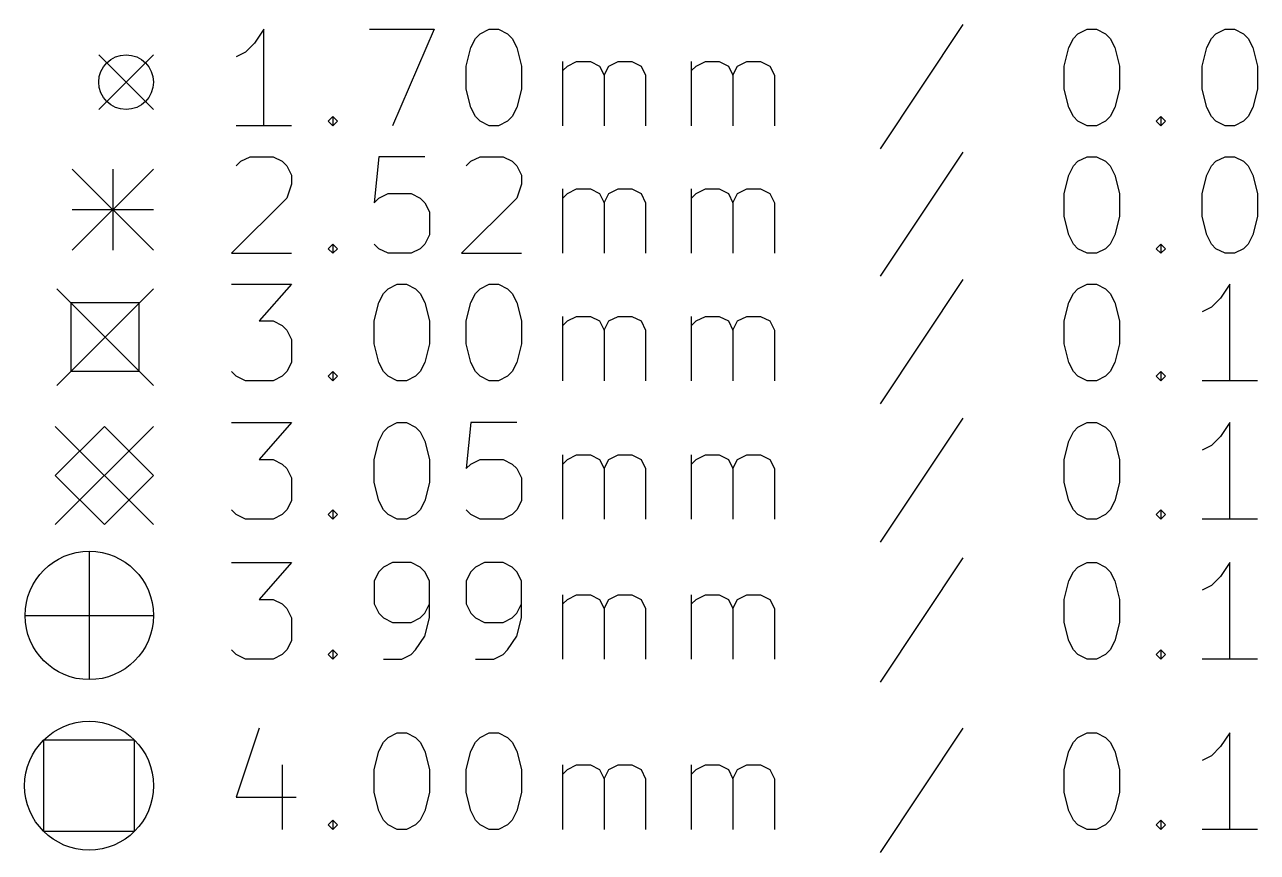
# Model space of a CAD drawing. Extents: x 32 to 156, y -183 to -30.
# Drawn here: x 32.12 to 70.41, y -182.94 to -157.23 of the extents above; entities that cross this region are included whole.
import ezdxf

# ---------------------------------------------------------------- set-up
doc = ezdxf.new("R2010")
doc.units = 0
doc.header["$MEASUREMENT"] = 0
doc.layers.add('BLACK', color=7, linetype='CONTINUOUS')

msp = doc.modelspace()

# ---------------------------------------------------------------- linework, layer by layer
at = {"layer": 'Black'}
for p, q in [((61.2629, -157.229), (58.6914, -161.086)), ((39.5486, -157.372), (39.2629, -157.801)), ((39.5486, -160.372), (39.5486, -157.372)), ((42.8343, -157.372), (44.8343, -157.372)), ((44.8343, -157.372), (43.5486, -160.372)), ((45.9771, -157.944), (46.12, -157.658)), ((46.12, -157.658), (46.2629, -157.515)), ((46.2629, -157.515), (46.5486, -157.372)), ((46.5486, -157.372), (46.8343, -157.372)), ((46.8343, -157.372), (47.12, -157.515)), ((47.12, -157.515), (47.2629, -157.658)), ((47.2629, -157.658), (47.4057, -157.944)), ((64.5486, -157.944), (64.6914, -157.658)), ((64.6914, -157.658), (64.8343, -157.515)), ((64.8343, -157.515), (65.12, -157.372)), ((65.12, -157.372), (65.4057, -157.372)), ((65.4057, -157.372), (65.6914, -157.515)), ((65.6914, -157.515), (65.8343, -157.658)), ((65.8343, -157.658), (65.9771, -157.944)), ((68.8343, -157.944), (68.9771, -157.658)), ((68.9771, -157.658), (69.12, -157.515)), ((69.12, -157.515), (69.4057, -157.372)), ((69.4057, -157.372), (69.6914, -157.372)), ((69.6914, -157.372), (69.9771, -157.515)), ((69.9771, -157.515), (70.12, -157.658)), ((70.12, -157.658), (70.2629, -157.944)), ((38.9771, -158.086), (38.6914, -158.229)), ((39.2629, -157.801), (38.9771, -158.086)), ((45.8343, -158.515), (45.9771, -157.944)), ((47.4057, -157.944), (47.5486, -158.515)), ((64.4057, -158.515), (64.5486, -157.944)), ((65.9771, -157.944), (66.12, -158.515)), ((68.6914, -158.515), (68.8343, -157.944)), ((70.2629, -157.944), (70.4057, -158.515)), ((34.42, -158.165), (36.12, -159.865)), ((36.12, -158.165), (34.42, -159.865)), ((48.8343, -160.372), (48.8343, -158.372)), ((48.9771, -158.515), (49.2629, -158.372)), ((49.2629, -158.372), (49.6914, -158.372)), ((49.6914, -158.372), (49.9771, -158.515)), ((50.2629, -158.515), (50.5486, -158.372)), ((50.5486, -158.372), (50.9771, -158.372)), ((50.9771, -158.372), (51.2629, -158.515)), ((52.8343, -160.372), (52.8343, -158.372)), ((52.9771, -158.515), (53.2629, -158.372)), ((53.2629, -158.372), (53.6914, -158.372)), ((53.6914, -158.372), (53.9771, -158.515)), ((54.2629, -158.515), (54.5486, -158.372)), ((54.5486, -158.372), (54.9771, -158.372)), ((54.9771, -158.372), (55.2629, -158.515)), ((45.8343, -159.229), (45.8343, -158.515)), ((47.5486, -158.515), (47.5486, -159.229)), ((48.8343, -158.658), (48.9771, -158.515)), ((49.9771, -158.515), (50.12, -158.801)), ((50.12, -158.801), (50.2629, -158.515)), ((50.12, -158.801), (50.12, -160.372)), ((51.2629, -158.515), (51.4057, -158.801)), ((51.4057, -158.801), (51.4057, -160.372)), ((52.8343, -158.658), (52.9771, -158.515)), ((53.9771, -158.515), (54.12, -158.801)), ((54.12, -158.801), (54.2629, -158.515)), ((54.12, -158.801), (54.12, -160.372)), ((55.2629, -158.515), (55.4057, -158.801)), ((55.4057, -158.801), (55.4057, -160.372)), ((64.4057, -159.229), (64.4057, -158.515)), ((66.12, -158.515), (66.12, -159.229)), ((68.6914, -159.229), (68.6914, -158.515)), ((70.4057, -158.515), (70.4057, -159.229)), ((45.9771, -159.801), (45.8343, -159.229)), ((47.5486, -159.229), (47.4057, -159.801)), ((64.5486, -159.801), (64.4057, -159.229)), ((66.12, -159.229), (65.9771, -159.801)), ((68.8343, -159.801), (68.6914, -159.229)), ((70.4057, -159.229), (70.2629, -159.801)), ((46.12, -160.086), (45.9771, -159.801)), ((47.4057, -159.801), (47.2629, -160.086)), ((64.6914, -160.086), (64.5486, -159.801)), ((65.9771, -159.801), (65.8343, -160.086)), ((68.9771, -160.086), (68.8343, -159.801)), ((70.2629, -159.801), (70.12, -160.086)), ((40.4057, -160.372), (38.6914, -160.372)), ((41.5486, -160.229), (41.6914, -160.086)), ((41.6914, -160.372), (41.5486, -160.229)), ((41.6914, -160.086), (41.8343, -160.229)), ((41.6914, -160.086), (41.6914, -160.372)), ((41.8343, -160.229), (41.6914, -160.372)), ((46.2629, -160.229), (46.12, -160.086)), ((46.5486, -160.372), (46.2629, -160.229)), ((46.8343, -160.372), (46.5486, -160.372)), ((47.12, -160.229), (46.8343, -160.372)), ((47.2629, -160.086), (47.12, -160.229)), ((64.8343, -160.229), (64.6914, -160.086)), ((65.12, -160.372), (64.8343, -160.229)), ((65.4057, -160.372), (65.12, -160.372)), ((65.6914, -160.229), (65.4057, -160.372)), ((65.8343, -160.086), (65.6914, -160.229)), ((67.2629, -160.229), (67.4057, -160.086)), ((67.4057, -160.372), (67.2629, -160.229)), ((67.4057, -160.086), (67.5486, -160.229)), ((67.4057, -160.086), (67.4057, -160.372)), ((67.5486, -160.229), (67.4057, -160.372)), ((69.12, -160.229), (68.9771, -160.086)), ((69.4057, -160.372), (69.12, -160.229)), ((69.6914, -160.372), (69.4057, -160.372)), ((69.9771, -160.229), (69.6914, -160.372)), ((70.12, -160.086), (69.9771, -160.229)), ((38.6914, -161.618), (38.8343, -161.475)), ((38.8343, -161.475), (39.12, -161.332)), ((39.12, -161.332), (39.8343, -161.332)), ((39.8343, -161.332), (40.12, -161.475)), ((40.12, -161.475), (40.2629, -161.618)), ((43.12, -161.332), (42.9771, -162.761)), ((44.5486, -161.332), (43.12, -161.332)), ((45.8343, -161.618), (45.9771, -161.475)), ((45.9771, -161.475), (46.2629, -161.332)), ((46.2629, -161.332), (46.9771, -161.332)), ((46.9771, -161.332), (47.2629, -161.475)), ((47.2629, -161.475), (47.4057, -161.618)), ((61.2629, -161.189), (58.6914, -165.046)), ((64.6914, -161.618), (64.8343, -161.475)), ((64.8343, -161.475), (65.12, -161.332)), ((65.12, -161.332), (65.4057, -161.332)), ((65.4057, -161.332), (65.6914, -161.475)), ((65.6914, -161.475), (65.8343, -161.618)), ((68.9771, -161.618), (69.12, -161.475)), ((69.12, -161.475), (69.4057, -161.332)), ((69.4057, -161.332), (69.6914, -161.332)), ((69.6914, -161.332), (69.9771, -161.475)), ((69.9771, -161.475), (70.12, -161.618)), ((33.6, -161.715), (36.12, -164.235)), ((36.12, -161.715), (33.6, -164.235)), ((34.86, -161.715), (34.86, -164.235)), ((40.2629, -161.618), (40.4057, -161.904)), ((40.4057, -161.904), (40.4057, -162.189)), ((47.4057, -161.618), (47.5486, -161.904)), ((47.5486, -161.904), (47.5486, -162.189)), ((64.4057, -162.475), (64.5486, -161.904)), ((64.5486, -161.904), (64.6914, -161.618)), ((65.8343, -161.618), (65.9771, -161.904)), ((65.9771, -161.904), (66.12, -162.475)), ((68.6914, -162.475), (68.8343, -161.904)), ((68.8343, -161.904), (68.9771, -161.618)), ((70.12, -161.618), (70.2629, -161.904)), ((70.2629, -161.904), (70.4057, -162.475)), ((40.4057, -162.189), (40.2629, -162.618)), ((47.5486, -162.189), (47.4057, -162.618)), ((40.2629, -162.618), (38.5486, -164.332)), ((42.9771, -162.761), (43.12, -162.618)), ((43.12, -162.618), (43.4057, -162.475)), ((43.4057, -162.475), (44.12, -162.475)), ((44.12, -162.475), (44.4057, -162.618)), ((44.4057, -162.618), (44.5486, -162.761)), ((47.4057, -162.618), (45.6914, -164.332)), ((48.8343, -164.332), (48.8343, -162.332)), ((48.8343, -162.618), (48.9771, -162.475)), ((48.9771, -162.475), (49.2629, -162.332)), ((49.2629, -162.332), (49.6914, -162.332)), ((49.6914, -162.332), (49.9771, -162.475)), ((49.9771, -162.475), (50.12, -162.761)), ((50.12, -162.761), (50.2629, -162.475)), ((50.2629, -162.475), (50.5486, -162.332)), ((50.5486, -162.332), (50.9771, -162.332)), ((50.9771, -162.332), (51.2629, -162.475)), ((51.2629, -162.475), (51.4057, -162.761)), ((52.8343, -164.332), (52.8343, -162.332)), ((52.8343, -162.618), (52.9771, -162.475)), ((52.9771, -162.475), (53.2629, -162.332)), ((53.2629, -162.332), (53.6914, -162.332)), ((53.6914, -162.332), (53.9771, -162.475)), ((53.9771, -162.475), (54.12, -162.761)), ((54.12, -162.761), (54.2629, -162.475)), ((54.2629, -162.475), (54.5486, -162.332)), ((54.5486, -162.332), (54.9771, -162.332)), ((54.9771, -162.332), (55.2629, -162.475)), ((55.2629, -162.475), (55.4057, -162.761)), ((64.4057, -163.189), (64.4057, -162.475)), ((66.12, -162.475), (66.12, -163.189)), ((68.6914, -163.189), (68.6914, -162.475)), ((70.4057, -162.475), (70.4057, -163.189)), ((33.6, -162.975), (36.12, -162.975)), ((44.5486, -162.761), (44.6914, -163.046)), ((44.6914, -163.046), (44.6914, -163.761)), ((50.12, -162.761), (50.12, -164.332)), ((51.4057, -162.761), (51.4057, -164.332)), ((54.12, -162.761), (54.12, -164.332)), ((55.4057, -162.761), (55.4057, -164.332)), ((64.5486, -163.761), (64.4057, -163.189)), ((66.12, -163.189), (65.9771, -163.761)), ((68.8343, -163.761), (68.6914, -163.189)), ((70.4057, -163.189), (70.2629, -163.761)), ((44.6914, -163.761), (44.5486, -164.046)), ((64.6914, -164.046), (64.5486, -163.761)), ((65.9771, -163.761), (65.8343, -164.046)), ((68.9771, -164.046), (68.8343, -163.761)), ((70.2629, -163.761), (70.12, -164.046)), ((41.5486, -164.189), (41.6914, -164.046)), ((41.6914, -164.332), (41.5486, -164.189)), ((41.6914, -164.046), (41.8343, -164.189)), ((41.6914, -164.046), (41.6914, -164.332)), ((41.8343, -164.189), (41.6914, -164.332)), ((43.12, -164.189), (42.9771, -164.046)), ((43.4057, -164.332), (43.12, -164.189)), ((44.4057, -164.189), (44.12, -164.332)), ((44.5486, -164.046), (44.4057, -164.189)), ((64.8343, -164.189), (64.6914, -164.046)), ((65.12, -164.332), (64.8343, -164.189)), ((65.6914, -164.189), (65.4057, -164.332)), ((65.8343, -164.046), (65.6914, -164.189)), ((67.2629, -164.189), (67.4057, -164.046)), ((67.4057, -164.332), (67.2629, -164.189)), ((67.4057, -164.046), (67.5486, -164.189)), ((67.4057, -164.046), (67.4057, -164.332)), ((67.5486, -164.189), (67.4057, -164.332)), ((69.12, -164.189), (68.9771, -164.046)), ((69.4057, -164.332), (69.12, -164.189)), ((69.9771, -164.189), (69.6914, -164.332)), ((70.12, -164.046), (69.9771, -164.189)), ((38.5486, -164.332), (40.4057, -164.332)), ((44.12, -164.332), (43.4057, -164.332)), ((45.6914, -164.332), (47.5486, -164.332)), ((65.4057, -164.332), (65.12, -164.332)), ((69.6914, -164.332), (69.4057, -164.332)), ((38.5486, -165.292), (40.4057, -165.292)), ((40.4057, -165.292), (39.4057, -166.435)), ((43.4057, -165.435), (43.6914, -165.292)), ((43.6914, -165.292), (43.9771, -165.292)), ((43.9771, -165.292), (44.2629, -165.435)), ((46.2629, -165.435), (46.5486, -165.292)), ((46.5486, -165.292), (46.8343, -165.292)), ((46.8343, -165.292), (47.12, -165.435)), ((61.2629, -165.149), (58.6914, -169.006)), ((64.8343, -165.435), (65.12, -165.292)), ((65.12, -165.292), (65.4057, -165.292)), ((65.4057, -165.292), (65.6914, -165.435)), ((69.5486, -165.292), (69.2629, -165.721)), ((69.5486, -168.292), (69.5486, -165.292)), ((33.12, -165.435), (36.12, -168.435)), ((36.12, -165.435), (33.12, -168.435)), ((43.12, -165.864), (43.2629, -165.578)), ((43.2629, -165.578), (43.4057, -165.435)), ((44.2629, -165.435), (44.4057, -165.578)), ((44.4057, -165.578), (44.5486, -165.864)), ((45.9771, -165.864), (46.12, -165.578)), ((46.12, -165.578), (46.2629, -165.435)), ((47.12, -165.435), (47.2629, -165.578)), ((47.2629, -165.578), (47.4057, -165.864)), ((64.5486, -165.864), (64.6914, -165.578)), ((64.6914, -165.578), (64.8343, -165.435)), ((65.6914, -165.435), (65.8343, -165.578)), ((65.8343, -165.578), (65.9771, -165.864)), ((69.2629, -165.721), (68.9771, -166.006)), ((35.6807, -165.874), (33.5593, -165.874)), ((33.5593, -165.874), (33.5593, -167.996)), ((35.6807, -167.996), (35.6807, -165.874)), ((42.9771, -166.435), (43.12, -165.864)), ((44.5486, -165.864), (44.6914, -166.435)), ((45.8343, -166.435), (45.9771, -165.864)), ((47.4057, -165.864), (47.5486, -166.435)), ((64.4057, -166.435), (64.5486, -165.864)), ((65.9771, -165.864), (66.12, -166.435)), ((68.9771, -166.006), (68.6914, -166.149)), ((39.4057, -166.435), (39.8343, -166.435)), ((39.8343, -166.435), (40.12, -166.578)), ((42.9771, -167.149), (42.9771, -166.435)), ((44.6914, -166.435), (44.6914, -167.149)), ((45.8343, -167.149), (45.8343, -166.435)), ((47.5486, -166.435), (47.5486, -167.149)), ((48.8343, -168.292), (48.8343, -166.292)), ((48.8343, -166.578), (48.9771, -166.435)), ((48.9771, -166.435), (49.2629, -166.292)), ((49.2629, -166.292), (49.6914, -166.292)), ((49.6914, -166.292), (49.9771, -166.435)), ((49.9771, -166.435), (50.12, -166.721)), ((50.12, -166.721), (50.2629, -166.435)), ((50.2629, -166.435), (50.5486, -166.292)), ((50.5486, -166.292), (50.9771, -166.292)), ((50.9771, -166.292), (51.2629, -166.435)), ((51.2629, -166.435), (51.4057, -166.721)), ((52.8343, -168.292), (52.8343, -166.292)), ((52.8343, -166.578), (52.9771, -166.435)), ((52.9771, -166.435), (53.2629, -166.292)), ((53.2629, -166.292), (53.6914, -166.292)), ((53.6914, -166.292), (53.9771, -166.435)), ((53.9771, -166.435), (54.12, -166.721)), ((54.12, -166.721), (54.2629, -166.435)), ((54.2629, -166.435), (54.5486, -166.292)), ((54.5486, -166.292), (54.9771, -166.292)), ((54.9771, -166.292), (55.2629, -166.435)), ((55.2629, -166.435), (55.4057, -166.721)), ((64.4057, -167.149), (64.4057, -166.435)), ((66.12, -166.435), (66.12, -167.149)), ((40.12, -166.578), (40.2629, -166.721)), ((40.2629, -166.721), (40.4057, -167.006)), ((50.12, -166.721), (50.12, -168.292)), ((51.4057, -166.721), (51.4057, -168.292)), ((54.12, -166.721), (54.12, -168.292)), ((55.4057, -166.721), (55.4057, -168.292)), ((40.4057, -167.006), (40.4057, -167.721)), ((43.12, -167.721), (42.9771, -167.149)), ((44.6914, -167.149), (44.5486, -167.721)), ((45.9771, -167.721), (45.8343, -167.149)), ((47.5486, -167.149), (47.4057, -167.721)), ((64.5486, -167.721), (64.4057, -167.149)), ((66.12, -167.149), (65.9771, -167.721)), ((33.5593, -167.996), (35.6807, -167.996)), ((38.6914, -168.149), (38.5486, -168.006)), ((40.2629, -168.006), (40.12, -168.149)), ((40.4057, -167.721), (40.2629, -168.006)), ((41.5486, -168.149), (41.6914, -168.006)), ((41.6914, -168.006), (41.8343, -168.149)), ((41.6914, -168.006), (41.6914, -168.292)), ((43.2629, -168.006), (43.12, -167.721)), ((43.4057, -168.149), (43.2629, -168.006)), ((44.4057, -168.006), (44.2629, -168.149)), ((44.5486, -167.721), (44.4057, -168.006)), ((46.12, -168.006), (45.9771, -167.721)), ((46.2629, -168.149), (46.12, -168.006)), ((47.2629, -168.006), (47.12, -168.149)), ((47.4057, -167.721), (47.2629, -168.006)), ((64.6914, -168.006), (64.5486, -167.721)), ((64.8343, -168.149), (64.6914, -168.006)), ((65.8343, -168.006), (65.6914, -168.149)), ((65.9771, -167.721), (65.8343, -168.006)), ((67.2629, -168.149), (67.4057, -168.006)), ((67.4057, -168.006), (67.5486, -168.149)), ((67.4057, -168.006), (67.4057, -168.292)), ((38.9771, -168.292), (38.6914, -168.149)), ((39.8343, -168.292), (38.9771, -168.292)), ((40.12, -168.149), (39.8343, -168.292)), ((41.6914, -168.292), (41.5486, -168.149)), ((41.8343, -168.149), (41.6914, -168.292)), ((43.6914, -168.292), (43.4057, -168.149)), ((43.9771, -168.292), (43.6914, -168.292)), ((44.2629, -168.149), (43.9771, -168.292)), ((46.5486, -168.292), (46.2629, -168.149)), ((46.8343, -168.292), (46.5486, -168.292)), ((47.12, -168.149), (46.8343, -168.292)), ((65.12, -168.292), (64.8343, -168.149)), ((65.4057, -168.292), (65.12, -168.292)), ((65.6914, -168.149), (65.4057, -168.292)), ((67.4057, -168.292), (67.2629, -168.149)), ((67.5486, -168.149), (67.4057, -168.292)), ((70.4057, -168.292), (68.6914, -168.292)), ((38.5486, -169.592), (40.4057, -169.592)), ((40.4057, -169.592), (39.4057, -170.735)), ((43.4057, -169.735), (43.6914, -169.592)), ((43.6914, -169.592), (43.9771, -169.592)), ((43.9771, -169.592), (44.2629, -169.735)), ((45.9771, -169.592), (45.8343, -171.021)), ((47.4057, -169.592), (45.9771, -169.592)), ((61.2629, -169.449), (58.6914, -173.306)), ((64.8343, -169.735), (65.12, -169.592)), ((65.12, -169.592), (65.4057, -169.592)), ((65.4057, -169.592), (65.6914, -169.735)), ((69.5486, -169.592), (69.2629, -170.021)), ((69.5486, -172.592), (69.5486, -169.592)), ((33.072, -169.711), (36.12, -172.759)), ((36.12, -169.711), (33.072, -172.759)), ((34.596, -169.711), (33.072, -171.235)), ((36.12, -171.235), (34.596, -169.711)), ((43.12, -170.164), (43.2629, -169.878)), ((43.2629, -169.878), (43.4057, -169.735)), ((44.2629, -169.735), (44.4057, -169.878)), ((44.4057, -169.878), (44.5486, -170.164)), ((64.5486, -170.164), (64.6914, -169.878)), ((64.6914, -169.878), (64.8343, -169.735)), ((65.6914, -169.735), (65.8343, -169.878)), ((65.8343, -169.878), (65.9771, -170.164)), ((42.9771, -170.735), (43.12, -170.164)), ((44.5486, -170.164), (44.6914, -170.735)), ((64.4057, -170.735), (64.5486, -170.164)), ((65.9771, -170.164), (66.12, -170.735)), ((68.9771, -170.306), (68.6914, -170.449)), ((69.2629, -170.021), (68.9771, -170.306)), ((39.4057, -170.735), (39.8343, -170.735)), ((39.8343, -170.735), (40.12, -170.878)), ((42.9771, -171.449), (42.9771, -170.735)), ((44.6914, -170.735), (44.6914, -171.449)), ((45.9771, -170.878), (46.2629, -170.735)), ((46.2629, -170.735), (46.9771, -170.735)), ((46.9771, -170.735), (47.2629, -170.878)), ((48.8343, -172.592), (48.8343, -170.592)), ((48.8343, -170.878), (48.9771, -170.735)), ((48.9771, -170.735), (49.2629, -170.592)), ((49.2629, -170.592), (49.6914, -170.592)), ((49.6914, -170.592), (49.9771, -170.735)), ((49.9771, -170.735), (50.12, -171.021)), ((50.12, -171.021), (50.2629, -170.735)), ((50.2629, -170.735), (50.5486, -170.592)), ((50.5486, -170.592), (50.9771, -170.592)), ((50.9771, -170.592), (51.2629, -170.735)), ((51.2629, -170.735), (51.4057, -171.021)), ((52.8343, -172.592), (52.8343, -170.592)), ((52.8343, -170.878), (52.9771, -170.735)), ((52.9771, -170.735), (53.2629, -170.592)), ((53.2629, -170.592), (53.6914, -170.592)), ((53.6914, -170.592), (53.9771, -170.735)), ((53.9771, -170.735), (54.12, -171.021)), ((54.12, -171.021), (54.2629, -170.735)), ((54.2629, -170.735), (54.5486, -170.592)), ((54.5486, -170.592), (54.9771, -170.592)), ((54.9771, -170.592), (55.2629, -170.735)), ((55.2629, -170.735), (55.4057, -171.021)), ((64.4057, -171.449), (64.4057, -170.735)), ((66.12, -170.735), (66.12, -171.449)), ((40.12, -170.878), (40.2629, -171.021)), ((40.2629, -171.021), (40.4057, -171.306)), ((45.8343, -171.021), (45.9771, -170.878)), ((47.2629, -170.878), (47.4057, -171.021)), ((47.4057, -171.021), (47.5486, -171.306)), ((50.12, -171.021), (50.12, -172.592)), ((51.4057, -171.021), (51.4057, -172.592)), ((54.12, -171.021), (54.12, -172.592)), ((55.4057, -171.021), (55.4057, -172.592)), ((33.072, -171.235), (34.596, -172.759)), ((34.596, -172.759), (36.12, -171.235)), ((40.4057, -171.306), (40.4057, -172.021)), ((43.12, -172.021), (42.9771, -171.449)), ((44.6914, -171.449), (44.5486, -172.021)), ((47.5486, -171.306), (47.5486, -172.021)), ((64.5486, -172.021), (64.4057, -171.449)), ((66.12, -171.449), (65.9771, -172.021)), ((40.4057, -172.021), (40.2629, -172.306)), ((43.2629, -172.306), (43.12, -172.021)), ((44.5486, -172.021), (44.4057, -172.306)), ((47.5486, -172.021), (47.4057, -172.306)), ((64.6914, -172.306), (64.5486, -172.021)), ((65.9771, -172.021), (65.8343, -172.306)), ((38.6914, -172.449), (38.5486, -172.306)), ((38.9771, -172.592), (38.6914, -172.449)), ((39.8343, -172.592), (38.9771, -172.592)), ((40.12, -172.449), (39.8343, -172.592)), ((40.2629, -172.306), (40.12, -172.449)), ((41.5486, -172.449), (41.6914, -172.306)), ((41.6914, -172.592), (41.5486, -172.449)), ((41.6914, -172.306), (41.8343, -172.449)), ((41.6914, -172.306), (41.6914, -172.592)), ((41.8343, -172.449), (41.6914, -172.592)), ((43.4057, -172.449), (43.2629, -172.306)), ((43.6914, -172.592), (43.4057, -172.449)), ((43.9771, -172.592), (43.6914, -172.592)), ((44.2629, -172.449), (43.9771, -172.592)), ((44.4057, -172.306), (44.2629, -172.449)), ((45.9771, -172.449), (45.8343, -172.306)), ((46.2629, -172.592), (45.9771, -172.449)), ((46.9771, -172.592), (46.2629, -172.592)), ((47.2629, -172.449), (46.9771, -172.592)), ((47.4057, -172.306), (47.2629, -172.449)), ((64.8343, -172.449), (64.6914, -172.306)), ((65.12, -172.592), (64.8343, -172.449)), ((65.4057, -172.592), (65.12, -172.592)), ((65.6914, -172.449), (65.4057, -172.592)), ((65.8343, -172.306), (65.6914, -172.449)), ((67.2629, -172.449), (67.4057, -172.306)), ((67.4057, -172.592), (67.2629, -172.449)), ((67.4057, -172.306), (67.5486, -172.449)), ((67.4057, -172.306), (67.4057, -172.592)), ((67.5486, -172.449), (67.4057, -172.592)), ((70.4057, -172.592), (68.6914, -172.592)), ((34.1261, -173.589), (34.1261, -177.577)), ((61.2629, -173.797), (58.6914, -177.654)), ((38.5486, -173.94), (40.4057, -173.94)), ((40.4057, -173.94), (39.4057, -175.083)), ((43.2629, -174.083), (43.12, -174.226)), ((43.5486, -173.94), (43.2629, -174.083)), ((44.12, -173.94), (43.5486, -173.94)), ((44.4057, -174.083), (44.12, -173.94)), ((44.5486, -174.226), (44.4057, -174.083)), ((46.12, -174.083), (45.9771, -174.226)), ((46.4057, -173.94), (46.12, -174.083)), ((46.9771, -173.94), (46.4057, -173.94)), ((47.2629, -174.083), (46.9771, -173.94)), ((47.4057, -174.226), (47.2629, -174.083)), ((64.6914, -174.226), (64.8343, -174.083)), ((64.8343, -174.083), (65.12, -173.94)), ((65.12, -173.94), (65.4057, -173.94)), ((65.4057, -173.94), (65.6914, -174.083)), ((65.6914, -174.083), (65.8343, -174.226)), ((69.5486, -173.94), (69.2629, -174.369)), ((69.5486, -176.94), (69.5486, -173.94)), ((43.12, -174.226), (42.9771, -174.512)), ((42.9771, -174.512), (42.9771, -175.226)), ((44.6914, -174.512), (44.5486, -174.226)), ((44.6914, -175.654), (44.6914, -174.512)), ((45.9771, -174.226), (45.8343, -174.512)), ((45.8343, -174.512), (45.8343, -175.226)), ((47.5486, -174.512), (47.4057, -174.226)), ((47.5486, -175.654), (47.5486, -174.512)), ((64.4057, -175.083), (64.5486, -174.512)), ((64.5486, -174.512), (64.6914, -174.226)), ((65.8343, -174.226), (65.9771, -174.512)), ((65.9771, -174.512), (66.12, -175.083)), ((69.2629, -174.369), (68.9771, -174.654)), ((48.8343, -176.94), (48.8343, -174.94)), ((48.9771, -175.083), (49.2629, -174.94)), ((49.2629, -174.94), (49.6914, -174.94)), ((49.6914, -174.94), (49.9771, -175.083)), ((50.2629, -175.083), (50.5486, -174.94)), ((50.5486, -174.94), (50.9771, -174.94)), ((50.9771, -174.94), (51.2629, -175.083)), ((52.8343, -176.94), (52.8343, -174.94)), ((52.9771, -175.083), (53.2629, -174.94)), ((53.2629, -174.94), (53.6914, -174.94)), ((53.6914, -174.94), (53.9771, -175.083)), ((54.2629, -175.083), (54.5486, -174.94)), ((54.5486, -174.94), (54.9771, -174.94)), ((54.9771, -174.94), (55.2629, -175.083)), ((68.9771, -174.654), (68.6914, -174.797)), ((39.4057, -175.083), (39.8343, -175.083)), ((39.8343, -175.083), (40.12, -175.226)), ((40.12, -175.226), (40.2629, -175.369)), ((42.9771, -175.226), (43.12, -175.512)), ((44.5486, -175.512), (44.6914, -175.226)), ((45.8343, -175.226), (45.9771, -175.512)), ((47.4057, -175.512), (47.5486, -175.226)), ((48.8343, -175.226), (48.9771, -175.083)), ((49.9771, -175.083), (50.12, -175.369)), ((50.12, -175.369), (50.2629, -175.083)), ((51.2629, -175.083), (51.4057, -175.369)), ((52.8343, -175.226), (52.9771, -175.083)), ((53.9771, -175.083), (54.12, -175.369)), ((54.12, -175.369), (54.2629, -175.083)), ((55.2629, -175.083), (55.4057, -175.369)), ((64.4057, -175.797), (64.4057, -175.083)), ((66.12, -175.083), (66.12, -175.797)), ((32.1322, -175.583), (36.12, -175.583)), ((40.2629, -175.369), (40.4057, -175.654)), ((40.4057, -175.654), (40.4057, -176.369)), ((43.12, -175.512), (43.2629, -175.654)), ((43.2629, -175.654), (43.5486, -175.797)), ((44.12, -175.797), (44.4057, -175.654)), ((44.4057, -175.654), (44.5486, -175.512)), ((44.5486, -176.226), (44.6914, -175.654)), ((45.9771, -175.512), (46.12, -175.654)), ((46.12, -175.654), (46.4057, -175.797)), ((46.9771, -175.797), (47.2629, -175.654)), ((47.2629, -175.654), (47.4057, -175.512)), ((47.4057, -176.226), (47.5486, -175.654)), ((50.12, -175.369), (50.12, -176.94)), ((51.4057, -175.369), (51.4057, -176.94)), ((54.12, -175.369), (54.12, -176.94)), ((55.4057, -175.369), (55.4057, -176.94)), ((43.5486, -175.797), (44.12, -175.797)), ((46.4057, -175.797), (46.9771, -175.797)), ((64.5486, -176.369), (64.4057, -175.797)), ((66.12, -175.797), (65.9771, -176.369)), ((40.4057, -176.369), (40.2629, -176.654)), ((44.2629, -176.654), (44.5486, -176.226)), ((47.12, -176.654), (47.4057, -176.226)), ((64.6914, -176.654), (64.5486, -176.369)), ((65.9771, -176.369), (65.8343, -176.654)), ((38.6914, -176.797), (38.5486, -176.654)), ((38.9771, -176.94), (38.6914, -176.797)), ((40.12, -176.797), (39.8343, -176.94)), ((40.2629, -176.654), (40.12, -176.797)), ((41.5486, -176.797), (41.6914, -176.654)), ((41.6914, -176.94), (41.5486, -176.797)), ((41.6914, -176.654), (41.8343, -176.797)), ((41.6914, -176.654), (41.6914, -176.94)), ((41.8343, -176.797), (41.6914, -176.94)), ((43.8343, -176.94), (44.12, -176.797)), ((44.12, -176.797), (44.2629, -176.654)), ((46.6914, -176.94), (46.9771, -176.797)), ((46.9771, -176.797), (47.12, -176.654)), ((64.8343, -176.797), (64.6914, -176.654)), ((65.12, -176.94), (64.8343, -176.797)), ((65.6914, -176.797), (65.4057, -176.94)), ((65.8343, -176.654), (65.6914, -176.797)), ((67.2629, -176.797), (67.4057, -176.654)), ((67.4057, -176.94), (67.2629, -176.797)), ((67.4057, -176.654), (67.5486, -176.797)), ((67.4057, -176.654), (67.4057, -176.94)), ((67.5486, -176.797), (67.4057, -176.94)), ((39.8343, -176.94), (38.9771, -176.94)), ((43.2629, -176.94), (43.8343, -176.94)), ((46.12, -176.94), (46.6914, -176.94)), ((65.4057, -176.94), (65.12, -176.94)), ((70.4057, -176.94), (68.6914, -176.94)), ((39.4057, -179.085), (38.6914, -181.228)), ((61.2629, -179.085), (58.6914, -182.942)), ((35.5342, -179.457), (32.7058, -179.457)), ((32.7058, -179.457), (32.7058, -182.285)), ((35.5342, -182.285), (35.5342, -179.457)), ((43.12, -179.799), (43.2629, -179.514)), ((43.2629, -179.514), (43.4057, -179.371)), ((43.4057, -179.371), (43.6914, -179.228)), ((43.6914, -179.228), (43.9771, -179.228)), ((43.9771, -179.228), (44.2629, -179.371)), ((44.2629, -179.371), (44.4057, -179.514)), ((44.4057, -179.514), (44.5486, -179.799)), ((45.9771, -179.799), (46.12, -179.514)), ((46.12, -179.514), (46.2629, -179.371)), ((46.2629, -179.371), (46.5486, -179.228)), ((46.5486, -179.228), (46.8343, -179.228)), ((46.8343, -179.228), (47.12, -179.371)), ((47.12, -179.371), (47.2629, -179.514)), ((47.2629, -179.514), (47.4057, -179.799)), ((64.5486, -179.799), (64.6914, -179.514)), ((64.6914, -179.514), (64.8343, -179.371)), ((64.8343, -179.371), (65.12, -179.228)), ((65.12, -179.228), (65.4057, -179.228)), ((65.4057, -179.228), (65.6914, -179.371)), ((65.6914, -179.371), (65.8343, -179.514)), ((65.8343, -179.514), (65.9771, -179.799)), ((69.5486, -179.228), (69.2629, -179.657)), ((69.5486, -182.228), (69.5486, -179.228)), ((42.9771, -180.371), (43.12, -179.799)), ((44.5486, -179.799), (44.6914, -180.371)), ((45.8343, -180.371), (45.9771, -179.799)), ((47.4057, -179.799), (47.5486, -180.371)), ((64.4057, -180.371), (64.5486, -179.799)), ((65.9771, -179.799), (66.12, -180.371)), ((68.9771, -179.942), (68.6914, -180.085)), ((69.2629, -179.657), (68.9771, -179.942)), ((40.12, -180.228), (40.12, -182.228)), ((48.8343, -182.228), (48.8343, -180.228)), ((48.9771, -180.371), (49.2629, -180.228)), ((49.2629, -180.228), (49.6914, -180.228)), ((49.6914, -180.228), (49.9771, -180.371)), ((50.2629, -180.371), (50.5486, -180.228)), ((50.5486, -180.228), (50.9771, -180.228)), ((50.9771, -180.228), (51.2629, -180.371)), ((52.8343, -182.228), (52.8343, -180.228)), ((52.9771, -180.371), (53.2629, -180.228)), ((53.2629, -180.228), (53.6914, -180.228)), ((53.6914, -180.228), (53.9771, -180.371)), ((54.2629, -180.371), (54.5486, -180.228)), ((54.5486, -180.228), (54.9771, -180.228)), ((54.9771, -180.228), (55.2629, -180.371)), ((42.9771, -181.085), (42.9771, -180.371)), ((44.6914, -180.371), (44.6914, -181.085)), ((45.8343, -181.085), (45.8343, -180.371)), ((47.5486, -180.371), (47.5486, -181.085)), ((48.8343, -180.514), (48.9771, -180.371)), ((49.9771, -180.371), (50.12, -180.657)), ((50.12, -180.657), (50.2629, -180.371)), ((50.12, -180.657), (50.12, -182.228)), ((51.2629, -180.371), (51.4057, -180.657)), ((51.4057, -180.657), (51.4057, -182.228)), ((52.8343, -180.514), (52.9771, -180.371)), ((53.9771, -180.371), (54.12, -180.657)), ((54.12, -180.657), (54.2629, -180.371)), ((54.12, -180.657), (54.12, -182.228)), ((55.2629, -180.371), (55.4057, -180.657)), ((55.4057, -180.657), (55.4057, -182.228)), ((64.4057, -181.085), (64.4057, -180.371)), ((66.12, -180.371), (66.12, -181.085)), ((43.12, -181.657), (42.9771, -181.085)), ((44.6914, -181.085), (44.5486, -181.657)), ((45.9771, -181.657), (45.8343, -181.085)), ((47.5486, -181.085), (47.4057, -181.657)), ((64.5486, -181.657), (64.4057, -181.085)), ((66.12, -181.085), (65.9771, -181.657)), ((38.6914, -181.228), (40.5486, -181.228)), ((43.2629, -181.942), (43.12, -181.657)), ((44.5486, -181.657), (44.4057, -181.942)), ((46.12, -181.942), (45.9771, -181.657)), ((47.4057, -181.657), (47.2629, -181.942)), ((64.6914, -181.942), (64.5486, -181.657)), ((65.9771, -181.657), (65.8343, -181.942)), ((41.5486, -182.085), (41.6914, -181.942)), ((41.6914, -182.228), (41.5486, -182.085)), ((41.6914, -181.942), (41.8343, -182.085)), ((41.6914, -181.942), (41.6914, -182.228)), ((41.8343, -182.085), (41.6914, -182.228)), ((43.4057, -182.085), (43.2629, -181.942)), ((43.6914, -182.228), (43.4057, -182.085)), ((43.9771, -182.228), (43.6914, -182.228)), ((44.2629, -182.085), (43.9771, -182.228)), ((44.4057, -181.942), (44.2629, -182.085)), ((46.2629, -182.085), (46.12, -181.942)), ((46.5486, -182.228), (46.2629, -182.085)), ((46.8343, -182.228), (46.5486, -182.228)), ((47.12, -182.085), (46.8343, -182.228)), ((47.2629, -181.942), (47.12, -182.085)), ((64.8343, -182.085), (64.6914, -181.942)), ((65.12, -182.228), (64.8343, -182.085)), ((65.4057, -182.228), (65.12, -182.228)), ((65.6914, -182.085), (65.4057, -182.228)), ((65.8343, -181.942), (65.6914, -182.085)), ((67.2629, -182.085), (67.4057, -181.942)), ((67.4057, -182.228), (67.2629, -182.085)), ((67.4057, -181.942), (67.5486, -182.085)), ((67.4057, -181.942), (67.4057, -182.228)), ((67.5486, -182.085), (67.4057, -182.228)), ((70.4057, -182.228), (68.6914, -182.228)), ((32.7058, -182.285), (35.5342, -182.285))]:
    msp.add_line(p, q, dxfattribs=at)
for centre, radius in [((35.27, -159.015), 0.85), ((34.1261, -175.583), 1.9939), ((34.12, -180.871), 2)]:
    msp.add_circle(centre, radius, dxfattribs=at)

doc.saveas('drawing.dxf')
